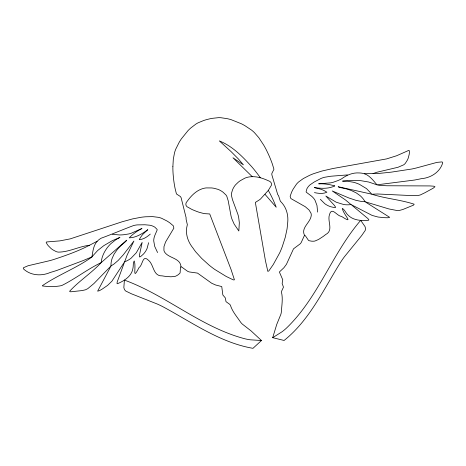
<?xml version="1.0" encoding="UTF-8"?>
<svg xmlns="http://www.w3.org/2000/svg" width="466" height="466" viewBox="0 0 466 466"><rect width="100%" height="100%" fill="white"/><g stroke="black" fill="none" stroke-linecap="round" stroke-linejoin="round"><path stroke-width="0.7" d="M148.625 242.71L147.017 248.64A20.527 19.887 6.6 0 1 143.423 254.087L140.487 256.714L139.427 256.929L139.538 254.71L142.159 242.419L136.299 252.764L130.998 258.292A24.331 23.568 6.6 0 1 126.449 261.042L124.672 261.793L127.136 255.065L133.928 241.021L123.286 254.832L118.114 260.506L113.867 264.129L110.943 265.97L111.071 263.214A23.766 23.02 6.6 0 1 112.172 258.304L114.065 254.156L116.983 249.962A47.165 45.685 6.6 0 1 121.906 244.79L125.878 241.382L126.63 240.188L101.192 262.62C91.563 273.029 79.15 280.852 69.556 291.332L70.628 291.815L82.115 290.568L85.494 289.794L87.748 288.681L93.94 283.526L111.03 265.94L97.633 291.157L99.392 290.685A72.574 70.29 6.6 0 0 102.514 288.885L107.582 285.402L111.892 281.214L124.661 261.706L117.211 281.901L116.995 283.514L117.415 283.73C124.038 280.992 131.703 276.28 132.886 268.521C133.585 266.226 132.81 262.684 134.225 260.96C136.538 267.257 131.861 281.452 139.025 267.589C142.986 265.078 142.299 253.953 148.706 260.471C154.071 265.154 153.011 276.286 162.273 275.878A67.098 64.99 6.6 0 0 165.413 276.373L170.871 276.792L174.727 276.454A6.71 6.501 6.6 0 0 175.81 276.099L176.864 275.563A17.347 16.805 6.6 0 0 177.977 274.882L179.707 273.443A2.639 2.551 6.6 0 0 180.132 272.674L180.464 267.187L180.913 266.907A2.289 2.219 6.6 0 1 181.624 266.983L187.565 271.259A10.211 9.891 6.6 0 0 189.347 271.952L197.497 273.093L211.675 283.235L215.63 285L221.746 286.567L222.847 294.972L225.259 297.826L226.027 301.683L229.534 304.182A5.516 5.342 6.6 0 1 230.39 305.189C232.353 311.585 236.874 316.63 240.573 322.123A13.392 12.972 6.6 0 0 242.337 324.103L251.133 330.947L261.449 340.524L252.98 348.329C219.824 342.557 191.905 322.28 162.815 306.68A109.97 106.516 6.6 0 0 157.368 304.065L131.441 293.801L125.645 290.988L124.416 289.572L123.845 287.534L124.405 280.089C166.607 295.52 200.939 327.167 244.772 338.753A58.803 56.957 6.6 0 0 250.091 339.784L261.449 340.524M272.703 337.681L282.198 331.67A58.803 56.957 6.6 0 0 286.293 328.262C318.383 297.524 331.967 253.708 360.69 220.36L365.018 226.569L365.577 228.614L365.233 230.425L361.651 235.61L344.397 256.789A109.97 106.516 6.6 0 0 341.007 261.636C323.765 288.967 309.867 319.857 284.097 340.465L272.703 337.681L276.728 324.476L280.847 314.369A13.392 12.972 6.6 0 0 281.359 311.812C281.749 305.271 283.066 298.706 281.476 292.275A5.516 5.342 6.6 0 1 281.703 290.994L283.462 287.167L282.146 283.45L282.763 279.827L279.384 271.998L283.899 267.74L286.427 264.344L293.516 248.821L300.017 243.974A10.211 9.891 6.6 0 0 301.211 242.53L304.176 236.006A2.289 2.219 6.6 0 1 304.752 235.604L305.282 235.639L308.405 240.252A2.639 2.551 6.6 0 0 309.168 240.718L311.416 241.149A17.347 16.805 6.6 0 0 312.738 241.219L313.933 241.184A6.71 6.501 6.6 0 0 315.057 240.986L318.581 239.454L323.113 236.507A67.098 64.99 6.6 0 0 325.588 234.596C333.877 230.478 327.173 221.426 329.433 214.785C331.775 206.024 336.871 216.241 341.526 216.399C354.882 225.037 343.582 215.059 342.277 208.366C344.654 209.438 345.883 213.259 348.02 215.076C353.193 220.54 361.668 220.931 368.647 220.226L368.903 219.841L367.884 218.537L350.985 204.498L372.148 215.432L378.06 217.034L384.264 217.663A72.574 70.29 6.6 0 0 387.904 217.756L389.681 217.337L365.018 201.737L388.953 208.954L396.997 210.51L399.531 210.411L402.869 209.484L413.499 205.145L414.181 204.219C400.451 199.669 385.632 198.65 371.862 194.24L377.472 193.984L409.754 195.504L418.049 195.493L420.221 194.992L424.887 192.749L433.263 188.153L434.982 186.738L433.811 186.208L429.926 185.928L387.089 185.765L379.347 185.41L376.988 184.821L414.478 180.045A192.4 186.359 6.6 0 0 421.206 178.694C430.671 177.977 439.997 172.228 442.7 162.85A1.066 1.031 6.6 0 0 441.949 161.912L437.003 162.372L416.75 167.876A114.298 110.71 6.6 0 1 411.857 169.001L391.358 172.135L378.631 173.463L373.01 173.608L376.749 172.286L398.057 167.259L403.667 164.836A9.617 9.314 6.6 0 0 405.333 163.321L407.325 160.193A23.009 22.286 6.6 0 0 408.245 158.044L409.171 154.479A20.131 19.502 6.6 0 0 409.364 152.638L409.311 150.658L408.752 150.396L396.618 155.755L386.564 158.912L332.683 168.564L321.948 171.034L313.711 173.649A73.867 71.548 6.6 0 0 309.511 175.367L303.389 178.513L298.665 181.915A22.613 21.902 6.6 0 0 296.423 184.233L293.184 189.08A49.699 48.138 6.6 0 0 291.6 192.208L290.143 196.297L290.877 198.557L305.271 206.718L309.016 209.968L310.95 213.113A6.606 6.402 6.6 0 1 311.265 215.438C310.566 222.736 300.378 227.787 304.677 235.639M97.144 241.272L89.583 245.209C78.131 251.215 65.706 255.537 53.409 259.609A114.298 110.71 6.6 0 1 48.575 260.943L28.123 265.731L23.585 267.665A1.066 1.031 6.6 0 0 23.417 268.835C30.517 275.627 41.474 276.361 50.281 272.459A192.4 186.359 6.6 0 0 56.829 270.449L83.204 260.564L91.895 256.888L97.644 250.545L103.807 245.652L112.242 240.712L119.937 237.392L115.883 239.687L110.972 243.578A36.383 35.241 6.6 0 0 106.86 248.256C103.807 252.461 101.6 257.401 101.192 262.62C87.509 269.15 75.329 278.814 61.693 285.571C55.483 286.951 48.674 286.718 42.453 285.961L42.552 285.565C58.192 274.806 76.523 268.125 91.924 257.022C92.955 251.116 93.462 243.963 98.6 239.967A22.741 22.024 6.6 0 1 101.134 238.213C112.061 234.217 122.785 229.546 133.754 225.486A26.242 25.42 6.6 0 1 137.301 224.892L144.949 224.769L149.918 225.229A14.149 13.706 6.6 0 1 154.834 227.169L157.048 229.348A2.033 1.969 6.6 0 1 157.176 229.942L154.858 235.359A17.277 16.735 6.6 0 0 154.019 238.12L153.902 238.761A14.458 14.009 6.6 0 0 153.733 240.916L154.718 246.427L157.578 252.56M150.297 234.107C147.198 236.81 143.54 239.442 139.282 239.641A27.692 26.824 6.6 0 1 142.829 234.34L147.798 229.686C142.363 233.722 136.189 237.637 129.216 237.864A47.427 45.936 6.6 0 1 141.979 228.491L131.045 233.32A31.746 30.75 6.6 0 1 128.465 234.002L123.717 234.736A46.233 44.783 6.6 0 1 119.698 234.957L112.446 234.328M320.34 199.302L324.796 203.706A20.527 19.887 6.6 0 0 330.732 206.741L334.64 207.632L335.677 207.323L334.437 205.442L325.816 195.994L336.248 202.221L343.71 204.522A24.331 23.568 6.6 0 0 349.081 204.766L351.014 204.574L345.405 199.891L332.241 190.938L348.632 197.875L356.059 200.363L361.616 201.504L365.111 201.726L363.573 199.384A23.766 23.02 6.6 0 0 360.09 195.638L356.298 192.93L351.597 190.652A47.165 45.685 6.6 0 0 344.648 188.485L339.434 187.396L338.165 186.72L371.856 194.2L366.55 188.637L359.525 184.39A36.383 35.241 6.6 0 0 353.531 182.264L347.252 181.204L342.539 181.123L350.95 180.371L360.83 180.68L368.711 182.025L376.988 184.833C372.969 180.231 368.926 174.301 362.426 173.276A22.741 22.024 6.6 0 0 359.321 172.95C352.698 172.467 346.687 175.059 341.496 178.892A46.233 44.783 6.6 0 1 337.891 180.598L333.376 182.206A31.746 30.75 6.6 0 1 330.784 182.829L318.791 183.825M334.722 185.917C328.431 189.045 321.086 188.509 314.34 187.582L321.062 189.283A27.692 26.824 6.6 0 1 326.887 192.213C323.008 194.083 318.505 193.483 314.451 192.609M347.479 174.919L330.679 176.247L324.388 177.301A26.242 25.42 6.6 0 0 320.992 178.461L314.282 181.967L310.199 184.711A14.149 13.706 6.6 0 0 306.925 188.724L306.121 191.666A2.033 1.969 6.6 0 0 306.319 192.242L311.131 195.854A17.277 16.735 6.6 0 1 313.28 197.858L313.717 198.365A14.458 14.009 6.6 0 1 314.969 200.159L316.962 205.419L317.643 212.1M364.365 173.725L372.969 173.573M252.222 176.655L232.942 157.747L243.409 164.859L238.347 158.923L231.049 151.578L219.335 140.895C232.493 146.138 242.699 156.704 252.007 167.044A149.167 144.477 6.6 0 1 260.36 177.767M265.072 194.404L276.221 207.242A133.276 129.088 6.6 0 0 268.288 190.344M89.571 245.256C79.179 246.357 69.096 252.118 58.384 252.118A9.617 9.314 6.6 0 1 56.153 251.588L52.809 249.811A23.009 22.286 6.6 0 1 50.899 248.372L48.254 245.71A20.131 19.502 6.6 0 1 47.136 244.201L46.163 242.454L46.513 241.965L59.823 240.887L70.197 238.883L122.028 221.81L132.641 218.886L141.151 217.267A73.867 71.548 6.6 0 1 145.689 216.777L152.638 216.62L158.498 217.348A22.613 21.902 6.6 0 1 161.65 218.304L166.962 220.989A49.699 48.138 6.6 0 1 169.956 222.958L173.335 225.824L173.859 228.142L165.558 242.035L163.974 246.63L163.915 250.283A6.606 6.402 6.6 0 0 164.842 252.45C169.21 258.496 180.581 257.925 180.994 266.901M318.785 183.796A47.427 45.936 6.6 0 1 334.716 185.934M172.886 166.595L172.88 168.133A99.118 96.002 6.6 0 0 173.131 174.267L173.538 178.624A126.595 122.622 6.6 0 0 174.406 184.798A117.863 114.158 6.6 0 0 175.082 188.427L176.381 193.716A1.48 1.433 6.6 0 0 176.719 194.136L180.354 196.501L181.093 197.631L186.19 218.024A5.26 5.097 6.6 0 1 186.091 218.426L186.062 218.519A1.241 1.206 6.6 0 0 186.016 218.851L187.361 224.775A6.378 6.175 6.6 0 0 187.186 225.375C185.014 233.536 187.891 241.918 193.116 248.227A52.023 50.386 6.6 0 0 195.918 252.094L201.72 258.449L209.077 265.096A93.392 90.456 6.6 0 0 214.715 269.412L226.196 276.449L233.355 279.909L234.433 279.827L231.054 269.488L209.717 213.958L205.337 213.69A17.498 16.945 6.6 0 1 203.555 213.457L199.378 212.345A72.341 70.069 6.6 0 1 196.669 211.413L192.813 209.846A32.474 31.455 6.6 0 1 188.701 207.603C185.363 206.584 184.95 203.409 187.326 201.114C191.054 195.965 195.737 191.06 201.871 188.899A19.391 18.78 6.6 0 1 206.176 187.92L211.57 187.938A30.96 29.987 6.6 0 1 214.133 188.311L217.878 189.318A17.615 17.061 6.6 0 1 219.929 190.221L221.257 190.978A22.729 22.013 6.6 0 1 223.127 192.272L225.934 194.951A8.988 8.708 6.6 0 1 226.831 196.361L228.206 200.811L231.049 216.067A40.449 39.179 6.6 0 0 231.975 219.171L234.159 224.105L238.825 230.979L239.332 222.8L238.685 217.471A40.449 39.179 6.6 0 0 237.887 214.337L232.487 199.728L231.392 195.213A8.988 8.708 6.6 0 1 231.439 193.559L232.499 189.901A22.729 22.013 6.6 0 1 233.46 187.897L234.223 186.61A17.615 17.061 6.6 0 1 235.54 184.851L238.277 182.206A30.96 29.987 6.6 0 1 240.316 180.674L244.994 178.105A19.391 18.78 6.6 0 1 249.24 176.923C255.764 175.903 262.317 177.977 268.195 180.674C271.323 181.507 272.791 184.385 270.35 186.965A32.474 31.455 6.6 0 1 267.927 190.856L260.447 199.075A17.498 16.945 6.6 0 1 259.02 200.118L255.351 202.425L265.451 260.797L267.839 271.381L268.824 270.944L273.262 264.548L279.617 253.009A93.392 90.456 6.6 0 0 282.291 246.59L285.262 237.334L287.027 229.062A52.023 50.386 6.6 0 0 287.47 224.379C288.804 216.271 286.811 207.638 280.835 201.702A6.378 6.175 6.6 0 0 280.369 201.26L278.482 195.475A1.241 1.206 6.6 0 0 278.272 195.207L278.202 195.143A4.689 4.543 6.6 0 1 277.759 194.672L271.818 174.698L271.876 173.364L273.816 169.595A1.48 1.433 6.6 0 0 273.892 169.065L272.295 163.851A122.232 118.387 6.6 0 0 268.573 154.601L266.686 150.617A99.118 96.002 6.6 0 0 263.739 145.171L258.781 137.645L254.395 132.606A37.099 35.934 6.6 0 0 251.5 130.055L244.93 125.68A78.812 76.331 6.6 0 0 241.33 123.752L231.136 119.669A56.165 54.4 6.6 0 0 227.356 118.696L220.96 117.729A27.913 27.034 6.6 0 0 218.315 117.682L212.24 118.341A55.536 53.788 6.6 0 0 209.653 118.853L206.339 119.692A55.536 53.788 6.6 0 0 203.817 120.467L198.196 122.768A27.913 27.034 6.6 0 0 195.924 124.061L190.856 127.923A56.165 54.4 6.6 0 0 188.078 130.55L181.315 138.92A78.812 76.331 6.6 0 0 179.183 142.299L175.723 149.207A37.099 35.934 6.6 0 0 174.523 152.796L173.305 159.25L172.886 166.595"/></g></svg>
